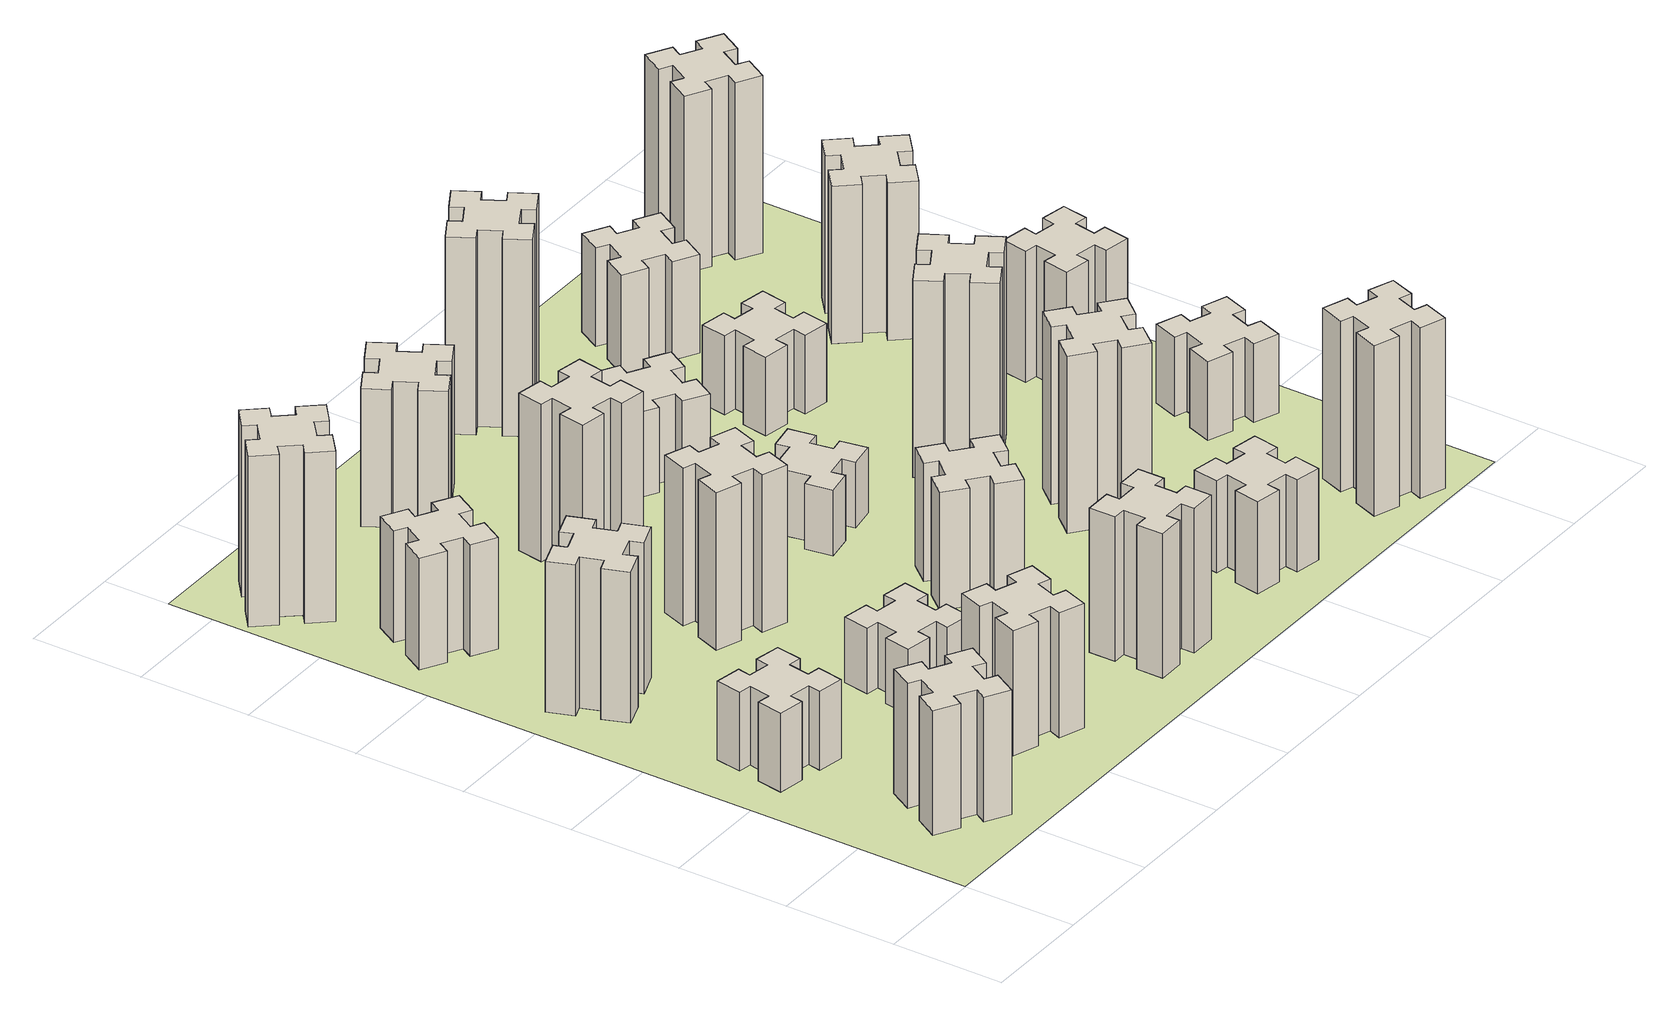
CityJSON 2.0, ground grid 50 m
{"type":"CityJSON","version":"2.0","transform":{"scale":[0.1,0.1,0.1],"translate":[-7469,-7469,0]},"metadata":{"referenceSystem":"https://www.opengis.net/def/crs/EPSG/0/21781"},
"CityObjects":{
"building1":{"type":"Building","attributes":{"class":"1000","function":"1000","usage":"1000","yearOfConstruction":2016,"roofType":"1000","measuredHeight":57,"storeysAboveGround":30,"storeysBelowGround":0},"geometry":[{"type":"Solid","lod":"1","boundaries":[[[[0,1,2,3,4,5,6,7,8,9,10,11,12,13,14,15,16,17,18,19]],[[17,16,20,21]],[[16,15,22,20]],[[15,14,23,22]],[[14,13,24,23]],[[13,12,25,24]],[[12,11,26,25]],[[11,10,27,26]],[[10,9,28,27]],[[9,8,29,28]],[[8,7,30,29]],[[7,6,31,30]],[[6,5,32,31]],[[5,4,33,32]],[[4,3,34,33]],[[3,2,35,34]],[[2,1,36,35]],[[1,0,37,36]],[[0,19,38,37]],[[19,18,39,38]],[[18,17,21,39]],[[24,25,26,27,28,29,30,31,32,33,34,35,36,37,38,39,21,20,22,23]]]]}]},
"building2":{"type":"Building","attributes":{"class":"1000","function":"1000","usage":"1000","yearOfConstruction":2016,"roofType":"1000","measuredHeight":36,"storeysAboveGround":30,"storeysBelowGround":0},"geometry":[{"type":"Solid","lod":"1","boundaries":[[[[40,41,42,43,44,45,46,47,48,49,50,51,52,53,54,55,56,57,58,59]],[[57,56,60,61]],[[56,55,62,60]],[[55,54,63,62]],[[54,53,64,63]],[[53,52,65,64]],[[52,51,66,65]],[[51,50,67,66]],[[50,49,68,67]],[[49,48,69,68]],[[48,47,70,69]],[[47,46,71,70]],[[46,45,72,71]],[[45,44,73,72]],[[44,43,74,73]],[[43,42,75,74]],[[42,41,76,75]],[[41,40,77,76]],[[40,59,78,77]],[[59,58,79,78]],[[58,57,61,79]],[[64,65,66,67,68,69,70,71,72,73,74,75,76,77,78,79,61,60,62,63]]]]}]},
"building3":{"type":"Building","attributes":{"class":"1000","function":"1000","usage":"1000","yearOfConstruction":2016,"roofType":"1000","measuredHeight":69,"storeysAboveGround":30,"storeysBelowGround":0},"geometry":[{"type":"Solid","lod":"1","boundaries":[[[[80,81,82,83,84,85,86,87,88,89,90,91,92,93,94,95,96,97,98,99]],[[97,96,100,101]],[[96,95,102,100]],[[95,94,103,102]],[[94,93,104,103]],[[93,92,105,104]],[[92,91,106,105]],[[91,90,107,106]],[[90,89,108,107]],[[89,88,109,108]],[[88,87,110,109]],[[87,86,111,110]],[[86,85,112,111]],[[85,84,113,112]],[[84,83,114,113]],[[83,82,115,114]],[[82,81,116,115]],[[81,80,117,116]],[[80,99,118,117]],[[99,98,119,118]],[[98,97,101,119]],[[104,105,106,107,108,109,110,111,112,113,114,115,116,117,118,119,101,100,102,103]]]]}]},
"building4":{"type":"Building","attributes":{"class":"1000","function":"1000","usage":"1000","yearOfConstruction":2016,"roofType":"1000","measuredHeight":51,"storeysAboveGround":30,"storeysBelowGround":0},"geometry":[{"type":"Solid","lod":"1","boundaries":[[[[120,121,122,123,124,125,126,127,128,129,130,131,132,133,134,135,136,137,138,139]],[[137,136,140,141]],[[136,135,142,140]],[[135,134,143,142]],[[134,133,144,143]],[[133,132,145,144]],[[132,131,146,145]],[[131,130,147,146]],[[130,129,148,147]],[[129,128,149,148]],[[128,127,150,149]],[[127,126,151,150]],[[126,125,152,151]],[[125,124,153,152]],[[124,123,154,153]],[[123,122,155,154]],[[122,121,156,155]],[[121,120,157,156]],[[120,139,158,157]],[[139,138,159,158]],[[138,137,141,159]],[[144,145,146,147,148,149,150,151,152,153,154,155,156,157,158,159,141,140,142,143]]]]}]},
"building5":{"type":"Building","attributes":{"class":"1000","function":"1000","usage":"1000","yearOfConstruction":2016,"roofType":"1000","measuredHeight":57,"storeysAboveGround":30,"storeysBelowGround":0},"geometry":[{"type":"Solid","lod":"1","boundaries":[[[[160,161,162,163,164,165,166,167,168,169,170,171,172,173,174,175,176,177,178,179]],[[177,176,180,181]],[[176,175,182,180]],[[175,174,183,182]],[[174,173,184,183]],[[173,172,185,184]],[[172,171,186,185]],[[171,170,187,186]],[[170,169,188,187]],[[169,168,189,188]],[[168,167,190,189]],[[167,166,191,190]],[[166,165,192,191]],[[165,164,193,192]],[[164,163,194,193]],[[163,162,195,194]],[[162,161,196,195]],[[161,160,197,196]],[[160,179,198,197]],[[179,178,199,198]],[[178,177,181,199]],[[184,185,186,187,188,189,190,191,192,193,194,195,196,197,198,199,181,180,182,183]]]]}]},
"building6":{"type":"Building","attributes":{"class":"1000","function":"1000","usage":"1000","yearOfConstruction":2016,"roofType":"1000","measuredHeight":78,"storeysAboveGround":30,"storeysBelowGround":0},"geometry":[{"type":"Solid","lod":"1","boundaries":[[[[200,201,202,203,204,205,206,207,208,209,210,211,212,213,214,215,216,217,218,219]],[[217,216,220,221]],[[216,215,222,220]],[[215,214,223,222]],[[214,213,224,223]],[[213,212,225,224]],[[212,211,226,225]],[[211,210,227,226]],[[210,209,228,227]],[[209,208,229,228]],[[208,207,230,229]],[[207,206,231,230]],[[206,205,232,231]],[[205,204,233,232]],[[204,203,234,233]],[[203,202,235,234]],[[202,201,236,235]],[[201,200,237,236]],[[200,219,238,237]],[[219,218,239,238]],[[218,217,221,239]],[[224,225,226,227,228,229,230,231,232,233,234,235,236,237,238,239,221,220,222,223]]]]}]},
"building7":{"type":"Building","attributes":{"class":"1000","function":"1000","usage":"1000","yearOfConstruction":2016,"roofType":"1000","measuredHeight":30,"storeysAboveGround":30,"storeysBelowGround":0},"geometry":[{"type":"Solid","lod":"1","boundaries":[[[[240,241,242,243,244,245,246,247,248,249,250,251,252,253,254,255,256,257,258,259]],[[257,256,260,261]],[[256,255,262,260]],[[255,254,263,262]],[[254,253,264,263]],[[253,252,265,264]],[[252,251,266,265]],[[251,250,267,266]],[[250,249,268,267]],[[249,248,269,268]],[[248,247,270,269]],[[247,246,271,270]],[[246,245,272,271]],[[245,244,273,272]],[[244,243,274,273]],[[243,242,275,274]],[[242,241,276,275]],[[241,240,277,276]],[[240,259,278,277]],[[259,258,279,278]],[[258,257,261,279]],[[264,265,266,267,268,269,270,271,272,273,274,275,276,277,278,279,261,260,262,263]]]]}]},
"building8":{"type":"Building","attributes":{"class":"1000","function":"1000","usage":"1000","yearOfConstruction":2016,"roofType":"1000","measuredHeight":72,"storeysAboveGround":30,"storeysBelowGround":0},"geometry":[{"type":"Solid","lod":"1","boundaries":[[[[280,281,282,283,284,285,286,287,288,289,290,291,292,293,294,295,296,297,298,299]],[[297,296,300,301]],[[296,295,302,300]],[[295,294,303,302]],[[294,293,304,303]],[[293,292,305,304]],[[292,291,306,305]],[[291,290,307,306]],[[290,289,308,307]],[[289,288,309,308]],[[288,287,310,309]],[[287,286,311,310]],[[286,285,312,311]],[[285,284,313,312]],[[284,283,314,313]],[[283,282,315,314]],[[282,281,316,315]],[[281,280,317,316]],[[280,299,318,317]],[[299,298,319,318]],[[298,297,301,319]],[[304,305,306,307,308,309,310,311,312,313,314,315,316,317,318,319,301,300,302,303]]]]}]},
"building9":{"type":"Building","attributes":{"class":"1000","function":"1000","usage":"1000","yearOfConstruction":2016,"roofType":"1000","measuredHeight":66,"storeysAboveGround":30,"storeysBelowGround":0},"geometry":[{"type":"Solid","lod":"1","boundaries":[[[[320,321,322,323,324,325,326,327,328,329,330,331,332,333,334,335,336,337,338,339]],[[337,336,340,341]],[[336,335,342,340]],[[335,334,343,342]],[[334,333,344,343]],[[333,332,345,344]],[[332,331,346,345]],[[331,330,347,346]],[[330,329,348,347]],[[329,328,349,348]],[[328,327,350,349]],[[327,326,351,350]],[[326,325,352,351]],[[325,324,353,352]],[[324,323,354,353]],[[323,322,355,354]],[[322,321,356,355]],[[321,320,357,356]],[[320,339,358,357]],[[339,338,359,358]],[[338,337,341,359]],[[344,345,346,347,348,349,350,351,352,353,354,355,356,357,358,359,341,340,342,343]]]]}]},
"building10":{"type":"Building","attributes":{"class":"1000","function":"1000","usage":"1000","yearOfConstruction":2016,"roofType":"1000","measuredHeight":72,"storeysAboveGround":30,"storeysBelowGround":0},"geometry":[{"type":"Solid","lod":"1","boundaries":[[[[360,361,362,363,364,365,366,367,368,369,370,371,372,373,374,375,376,377,378,379]],[[377,376,380,381]],[[376,375,382,380]],[[375,374,383,382]],[[374,373,384,383]],[[373,372,385,384]],[[372,371,386,385]],[[371,370,387,386]],[[370,369,388,387]],[[369,368,389,388]],[[368,367,390,389]],[[367,366,391,390]],[[366,365,392,391]],[[365,364,393,392]],[[364,363,394,393]],[[363,362,395,394]],[[362,361,396,395]],[[361,360,397,396]],[[360,379,398,397]],[[379,378,399,398]],[[378,377,381,399]],[[384,385,386,387,388,389,390,391,392,393,394,395,396,397,398,399,381,380,382,383]]]]}]},
"building11":{"type":"Building","attributes":{"class":"1000","function":"1000","usage":"1000","yearOfConstruction":2016,"roofType":"1000","measuredHeight":63,"storeysAboveGround":30,"storeysBelowGround":0},"geometry":[{"type":"Solid","lod":"1","boundaries":[[[[400,401,402,403,404,405,406,407,408,409,410,411,412,413,414,415,416,417,418,419]],[[417,416,420,421]],[[416,415,422,420]],[[415,414,423,422]],[[414,413,424,423]],[[413,412,425,424]],[[412,411,426,425]],[[411,410,427,426]],[[410,409,428,427]],[[409,408,429,428]],[[408,407,430,429]],[[407,406,431,430]],[[406,405,432,431]],[[405,404,433,432]],[[404,403,434,433]],[[403,402,435,434]],[[402,401,436,435]],[[401,400,437,436]],[[400,419,438,437]],[[419,418,439,438]],[[418,417,421,439]],[[424,425,426,427,428,429,430,431,432,433,434,435,436,437,438,439,421,420,422,423]]]]}]},
"building12":{"type":"Building","attributes":{"class":"1000","function":"1000","usage":"1000","yearOfConstruction":2016,"roofType":"1000","measuredHeight":54,"storeysAboveGround":30,"storeysBelowGround":0},"geometry":[{"type":"Solid","lod":"1","boundaries":[[[[440,441,442,443,444,445,446,447,448,449,450,451,452,453,454,455,456,457,458,459]],[[457,456,460,461]],[[456,455,462,460]],[[455,454,463,462]],[[454,453,464,463]],[[453,452,465,464]],[[452,451,466,465]],[[451,450,467,466]],[[450,449,468,467]],[[449,448,469,468]],[[448,447,470,469]],[[447,446,471,470]],[[446,445,472,471]],[[445,444,473,472]],[[444,443,474,473]],[[443,442,475,474]],[[442,441,476,475]],[[441,440,477,476]],[[440,459,478,477]],[[459,458,479,478]],[[458,457,461,479]],[[464,465,466,467,468,469,470,471,472,473,474,475,476,477,478,479,461,460,462,463]]]]}]},
"building13":{"type":"Building","attributes":{"class":"1000","function":"1000","usage":"1000","yearOfConstruction":2016,"roofType":"1000","measuredHeight":30,"storeysAboveGround":30,"storeysBelowGround":0},"geometry":[{"type":"Solid","lod":"1","boundaries":[[[[480,481,482,483,484,485,486,487,488,489,490,491,492,493,494,495,496,497,498,499]],[[497,496,500,501]],[[496,495,502,500]],[[495,494,503,502]],[[494,493,504,503]],[[493,492,505,504]],[[492,491,506,505]],[[491,490,507,506]],[[490,489,508,507]],[[489,488,509,508]],[[488,487,510,509]],[[487,486,511,510]],[[486,485,512,511]],[[485,484,513,512]],[[484,483,514,513]],[[483,482,515,514]],[[482,481,516,515]],[[481,480,517,516]],[[480,499,518,517]],[[499,498,519,518]],[[498,497,501,519]],[[504,505,506,507,508,509,510,511,512,513,514,515,516,517,518,519,501,500,502,503]]]]}]},
"building14":{"type":"Building","attributes":{"class":"1000","function":"1000","usage":"1000","yearOfConstruction":2016,"roofType":"1000","measuredHeight":39,"storeysAboveGround":30,"storeysBelowGround":0},"geometry":[{"type":"Solid","lod":"1","boundaries":[[[[520,521,522,523,524,525,526,527,528,529,530,531,532,533,534,535,536,537,538,539]],[[537,536,540,541]],[[536,535,542,540]],[[535,534,543,542]],[[534,533,544,543]],[[533,532,545,544]],[[532,531,546,545]],[[531,530,547,546]],[[530,529,548,547]],[[529,528,549,548]],[[528,527,550,549]],[[527,526,551,550]],[[526,525,552,551]],[[525,524,553,552]],[[524,523,554,553]],[[523,522,555,554]],[[522,521,556,555]],[[521,520,557,556]],[[520,539,558,557]],[[539,538,559,558]],[[538,537,541,559]],[[544,545,546,547,548,549,550,551,552,553,554,555,556,557,558,559,541,540,542,543]]]]}]},
"building15":{"type":"Building","attributes":{"class":"1000","function":"1000","usage":"1000","yearOfConstruction":2016,"roofType":"1000","measuredHeight":42,"storeysAboveGround":30,"storeysBelowGround":0},"geometry":[{"type":"Solid","lod":"1","boundaries":[[[[560,561,562,563,564,565,566,567,568,569,570,571,572,573,574,575,576,577,578,579]],[[577,576,580,581]],[[576,575,582,580]],[[575,574,583,582]],[[574,573,584,583]],[[573,572,585,584]],[[572,571,586,585]],[[571,570,587,586]],[[570,569,588,587]],[[569,568,589,588]],[[568,567,590,589]],[[567,566,591,590]],[[566,565,592,591]],[[565,564,593,592]],[[564,563,594,593]],[[563,562,595,594]],[[562,561,596,595]],[[561,560,597,596]],[[560,579,598,597]],[[579,578,599,598]],[[578,577,581,599]],[[584,585,586,587,588,589,590,591,592,593,594,595,596,597,598,599,581,580,582,583]]]]}]},
"building16":{"type":"Building","attributes":{"class":"1000","function":"1000","usage":"1000","yearOfConstruction":2016,"roofType":"1000","measuredHeight":90,"storeysAboveGround":30,"storeysBelowGround":0},"geometry":[{"type":"Solid","lod":"1","boundaries":[[[[600,601,602,603,604,605,606,607,608,609,610,611,612,613,614,615,616,617,618,619]],[[617,616,620,621]],[[616,615,622,620]],[[615,614,623,622]],[[614,613,624,623]],[[613,612,625,624]],[[612,611,626,625]],[[611,610,627,626]],[[610,609,628,627]],[[609,608,629,628]],[[608,607,630,629]],[[607,606,631,630]],[[606,605,632,631]],[[605,604,633,632]],[[604,603,634,633]],[[603,602,635,634]],[[602,601,636,635]],[[601,600,637,636]],[[600,619,638,637]],[[619,618,639,638]],[[618,617,621,639]],[[624,625,626,627,628,629,630,631,632,633,634,635,636,637,638,639,621,620,622,623]]]]}]},
"building17":{"type":"Building","attributes":{"class":"1000","function":"1000","usage":"1000","yearOfConstruction":2016,"roofType":"1000","measuredHeight":81,"storeysAboveGround":30,"storeysBelowGround":0},"geometry":[{"type":"Solid","lod":"1","boundaries":[[[[640,641,642,643,644,645,646,647,648,649,650,651,652,653,654,655,656,657,658,659]],[[657,656,660,661]],[[656,655,662,660]],[[655,654,663,662]],[[654,653,664,663]],[[653,652,665,664]],[[652,651,666,665]],[[651,650,667,666]],[[650,649,668,667]],[[649,648,669,668]],[[648,647,670,669]],[[647,646,671,670]],[[646,645,672,671]],[[645,644,673,672]],[[644,643,674,673]],[[643,642,675,674]],[[642,641,676,675]],[[641,640,677,676]],[[640,659,678,677]],[[659,658,679,678]],[[658,657,661,679]],[[664,665,666,667,668,669,670,671,672,673,674,675,676,677,678,679,661,660,662,663]]]]}]},
"building18":{"type":"Building","attributes":{"class":"1000","function":"1000","usage":"1000","yearOfConstruction":2016,"roofType":"1000","measuredHeight":90,"storeysAboveGround":30,"storeysBelowGround":0},"geometry":[{"type":"Solid","lod":"1","boundaries":[[[[680,681,682,683,684,685,686,687,688,689,690,691,692,693,694,695,696,697,698,699]],[[697,696,700,701]],[[696,695,702,700]],[[695,694,703,702]],[[694,693,704,703]],[[693,692,705,704]],[[692,691,706,705]],[[691,690,707,706]],[[690,689,708,707]],[[689,688,709,708]],[[688,687,710,709]],[[687,686,711,710]],[[686,685,712,711]],[[685,684,713,712]],[[684,683,714,713]],[[683,682,715,714]],[[682,681,716,715]],[[681,680,717,716]],[[680,699,718,717]],[[699,698,719,718]],[[698,697,701,719]],[[704,705,706,707,708,709,710,711,712,713,714,715,716,717,718,719,701,700,702,703]]]]}]},
"building19":{"type":"Building","attributes":{"class":"1000","function":"1000","usage":"1000","yearOfConstruction":2016,"roofType":"1000","measuredHeight":36,"storeysAboveGround":30,"storeysBelowGround":0},"geometry":[{"type":"Solid","lod":"1","boundaries":[[[[720,721,722,723,724,725,726,727,728,729,730,731,732,733,734,735,736,737,738,739]],[[737,736,740,741]],[[736,735,742,740]],[[735,734,743,742]],[[734,733,744,743]],[[733,732,745,744]],[[732,731,746,745]],[[731,730,747,746]],[[730,729,748,747]],[[729,728,749,748]],[[728,727,750,749]],[[727,726,751,750]],[[726,725,752,751]],[[725,724,753,752]],[[724,723,754,753]],[[723,722,755,754]],[[722,721,756,755]],[[721,720,757,756]],[[720,739,758,757]],[[739,738,759,758]],[[738,737,741,759]],[[744,745,746,747,748,749,750,751,752,753,754,755,756,757,758,759,741,740,742,743]]]]}]},
"building20":{"type":"Building","attributes":{"class":"1000","function":"1000","usage":"1000","yearOfConstruction":2016,"roofType":"1000","measuredHeight":78,"storeysAboveGround":30,"storeysBelowGround":0},"geometry":[{"type":"Solid","lod":"1","boundaries":[[[[760,761,762,763,764,765,766,767,768,769,770,771,772,773,774,775,776,777,778,779]],[[777,776,780,781]],[[776,775,782,780]],[[775,774,783,782]],[[774,773,784,783]],[[773,772,785,784]],[[772,771,786,785]],[[771,770,787,786]],[[770,769,788,787]],[[769,768,789,788]],[[768,767,790,789]],[[767,766,791,790]],[[766,765,792,791]],[[765,764,793,792]],[[764,763,794,793]],[[763,762,795,794]],[[762,761,796,795]],[[761,760,797,796]],[[760,779,798,797]],[[779,778,799,798]],[[778,777,781,799]],[[784,785,786,787,788,789,790,791,792,793,794,795,796,797,798,799,781,780,782,783]]]]}]},
"building21":{"type":"Building","attributes":{"class":"1000","function":"1000","usage":"1000","yearOfConstruction":2016,"roofType":"1000","measuredHeight":45,"storeysAboveGround":30,"storeysBelowGround":0},"geometry":[{"type":"Solid","lod":"1","boundaries":[[[[800,801,802,803,804,805,806,807,808,809,810,811,812,813,814,815,816,817,818,819]],[[817,816,820,821]],[[816,815,822,820]],[[815,814,823,822]],[[814,813,824,823]],[[813,812,825,824]],[[812,811,826,825]],[[811,810,827,826]],[[810,809,828,827]],[[809,808,829,828]],[[808,807,830,829]],[[807,806,831,830]],[[806,805,832,831]],[[805,804,833,832]],[[804,803,834,833]],[[803,802,835,834]],[[802,801,836,835]],[[801,800,837,836]],[[800,819,838,837]],[[819,818,839,838]],[[818,817,821,839]],[[824,825,826,827,828,829,830,831,832,833,834,835,836,837,838,839,821,820,822,823]]]]}]},
"building22":{"type":"Building","attributes":{"class":"1000","function":"1000","usage":"1000","yearOfConstruction":2016,"roofType":"1000","measuredHeight":36,"storeysAboveGround":30,"storeysBelowGround":0},"geometry":[{"type":"Solid","lod":"1","boundaries":[[[[840,841,842,843,844,845,846,847,848,849,850,851,852,853,854,855,856,857,858,859]],[[857,856,860,861]],[[856,855,862,860]],[[855,854,863,862]],[[854,853,864,863]],[[853,852,865,864]],[[852,851,866,865]],[[851,850,867,866]],[[850,849,868,867]],[[849,848,869,868]],[[848,847,870,869]],[[847,846,871,870]],[[846,845,872,871]],[[845,844,873,872]],[[844,843,874,873]],[[843,842,875,874]],[[842,841,876,875]],[[841,840,877,876]],[[840,859,878,877]],[[859,858,879,878]],[[858,857,861,879]],[[864,865,866,867,868,869,870,871,872,873,874,875,876,877,878,879,861,860,862,863]]]]}]},
"building23":{"type":"Building","attributes":{"class":"1000","function":"1000","usage":"1000","yearOfConstruction":2016,"roofType":"1000","measuredHeight":60,"storeysAboveGround":30,"storeysBelowGround":0},"geometry":[{"type":"Solid","lod":"1","boundaries":[[[[880,881,882,883,884,885,886,887,888,889,890,891,892,893,894,895,896,897,898,899]],[[897,896,900,901]],[[896,895,902,900]],[[895,894,903,902]],[[894,893,904,903]],[[893,892,905,904]],[[892,891,906,905]],[[891,890,907,906]],[[890,889,908,907]],[[889,888,909,908]],[[888,887,910,909]],[[887,886,911,910]],[[886,885,912,911]],[[885,884,913,912]],[[884,883,914,913]],[[883,882,915,914]],[[882,881,916,915]],[[881,880,917,916]],[[880,899,918,917]],[[899,898,919,918]],[[898,897,901,919]],[[904,905,906,907,908,909,910,911,912,913,914,915,916,917,918,919,901,900,902,903]]]]}]},
"building24":{"type":"Building","attributes":{"class":"1000","function":"1000","usage":"1000","yearOfConstruction":2016,"roofType":"1000","measuredHeight":72,"storeysAboveGround":30,"storeysBelowGround":0},"geometry":[{"type":"Solid","lod":"1","boundaries":[[[[920,921,922,923,924,925,926,927,928,929,930,931,932,933,934,935,936,937,938,939]],[[937,936,940,941]],[[936,935,942,940]],[[935,934,943,942]],[[934,933,944,943]],[[933,932,945,944]],[[932,931,946,945]],[[931,930,947,946]],[[930,929,948,947]],[[929,928,949,948]],[[928,927,950,949]],[[927,926,951,950]],[[926,925,952,951]],[[925,924,953,952]],[[924,923,954,953]],[[923,922,955,954]],[[922,921,956,955]],[[921,920,957,956]],[[920,939,958,957]],[[939,938,959,958]],[[938,937,941,959]],[[944,945,946,947,948,949,950,951,952,953,954,955,956,957,958,959,941,940,942,943]]]]}]},
"building25":{"type":"Building","attributes":{"class":"1000","function":"1000","usage":"1000","yearOfConstruction":2016,"roofType":"1000","measuredHeight":81,"storeysAboveGround":30,"storeysBelowGround":0},"geometry":[{"type":"Solid","lod":"1","boundaries":[[[[960,961,962,963,964,965,966,967,968,969,970,971,972,973,974,975,976,977,978,979]],[[977,976,980,981]],[[976,975,982,980]],[[975,974,983,982]],[[974,973,984,983]],[[973,972,985,984]],[[972,971,986,985]],[[971,970,987,986]],[[970,969,988,987]],[[969,968,989,988]],[[968,967,990,989]],[[967,966,991,990]],[[966,965,992,991]],[[965,964,993,992]],[[964,963,994,993]],[[963,962,995,994]],[[962,961,996,995]],[[961,960,997,996]],[[960,979,998,997]],[[979,978,999,998]],[[978,977,981,999]],[[984,985,986,987,988,989,990,991,992,993,994,995,996,997,998,999,981,980,982,983]]]]}]},
"landuse1":{"type":"LandUse","attributes":{"name":"plot1","function":"1010"},"geometry":[{"type":"MultiSurface","lod":"1","boundaries":[[[1000,1001,1002,1003]]]}]}
},
"vertices":[
[377,305,0],[464,255,0],[434,203,0],[538,143,0],[598,247,0],[546,277,0],[596,364,0],[648,334,0],[708,438,0],[604,498,0],[574,446,0],[487,496,0],[517,548,0],[413,608,0],[353,504,0],[405,474,0],[355,387,0],[303,417,0],[243,313,0],[347,253,0],[355,387,570],[303,417,570],[405,474,570],[353,504,570],[413,608,570],[517,548,570],[487,496,570],[574,446,570],[604,498,570],[708,438,570],[648,334,570],[596,364,570],[546,277,570],[598,247,570],[538,143,570],[434,203,570],[464,255,570],[377,305,570],[347,253,570],[243,313,570],
[307,1016,0],[405,998,0],[395,939,0],[513,918,0],[534,1037,0],[475,1047,0],[492,1145,0],[551,1135,0],[572,1253,0],[454,1274,0],[444,1215,0],[345,1232,0],[356,1291,0],[237,1312,0],[217,1194,0],[276,1184,0],[258,1085,0],[199,1096,0],[178,977,0],[297,957,0],[258,1085,360],[199,1096,360],[276,1184,360],[217,1194,360],[237,1312,360],[356,1291,360],[345,1232,360],[444,1215,360],[454,1274,360],[572,1253,360],[551,1135,360],[492,1145,360],[475,1047,360],[534,1037,360],[513,918,360],[395,939,360],[405,998,360],[307,1016,360],[297,957,360],[178,977,360],
[366,1835,0],[460,1869,0],[480,1813,0],[593,1854,0],[552,1967,0],[496,1946,0],[462,2040,0],[518,2060,0],[477,2173,0],[364,2132,0],[385,2076,0],[291,2042,0],[270,2098,0],[157,2057,0],[199,1944,0],[255,1965,0],[289,1871,0],[233,1850,0],[274,1737,0],[387,1779,0],[289,1871,690],[233,1850,690],[255,1965,690],[199,1944,690],[157,2057,690],[270,2098,690],[291,2042,690],[385,2076,690],[364,2132,690],[477,2173,690],[518,2060,690],[462,2040,690],[496,1946,690],[552,1967,690],[593,1854,690],[480,1813,690],[460,1869,690],[366,1835,690],[387,1779,690],[274,1737,690],
[446,2597,0],[496,2684,0],[548,2654,0],[608,2758,0],[504,2818,0],[474,2766,0],[387,2816,0],[417,2868,0],[313,2928,0],[253,2824,0],[305,2794,0],[255,2707,0],[203,2737,0],[143,2633,0],[247,2573,0],[277,2625,0],[364,2575,0],[334,2523,0],[438,2463,0],[498,2567,0],[364,2575,510],[334,2523,510],[277,2625,510],[247,2573,510],[143,2633,510],[203,2737,510],[255,2707,510],[305,2794,510],[253,2824,510],[313,2928,510],[417,2868,510],[387,2816,510],[474,2766,510],[504,2818,510],[608,2758,510],[548,2654,510],[496,2684,510],[446,2597,510],[498,2567,510],[438,2463,510],
[1202,391,0],[1236,485,0],[1292,464,0],[1333,577,0],[1220,618,0],[1200,562,0],[1106,596,0],[1127,652,0],[1014,693,0],[973,580,0],[1029,560,0],[995,466,0],[939,487,0],[897,374,0],[1010,333,0],[1031,389,0],[1125,355,0],[1104,299,0],[1217,257,0],[1258,370,0],[1125,355,570],[1104,299,570],[1031,389,570],[1010,333,570],[897,374,570],[939,487,570],[995,466,570],[1029,560,570],[973,580,570],[1014,693,570],[1127,652,570],[1106,596,570],[1200,562,570],[1220,618,570],[1333,577,570],[1292,464,570],[1236,485,570],[1202,391,570],[1258,370,570],[1217,257,570],
[308,3219,0],[384,3283,0],[423,3237,0],[515,3314,0],[438,3406,0],[392,3368,0],[327,3444,0],[373,3483,0],[296,3575,0],[204,3498,0],[243,3452,0],[166,3387,0],[128,3433,0],[36,3356,0],[113,3264,0],[159,3303,0],[223,3226,0],[177,3188,0],[254,3096,0],[346,3173,0],[223,3226,780],[177,3188,780],[159,3303,780],[113,3264,780],[36,3356,780],[128,3433,780],[166,3387,780],[243,3452,780],[204,3498,780],[296,3575,780],[373,3483,780],[327,3444,780],[392,3368,780],[438,3406,780],[515,3314,780],[423,3237,780],[384,3283,780],[308,3219,780],[346,3173,780],[254,3096,780],
[1016,1084,0],[998,985,0],[939,996,0],[918,877,0],[1037,857,0],[1047,916,0],[1145,898,0],[1135,839,0],[1253,818,0],[1274,937,0],[1215,947,0],[1232,1045,0],[1291,1035,0],[1312,1153,0],[1194,1174,0],[1184,1115,0],[1085,1132,0],[1096,1191,0],[977,1212,0],[957,1094,0],[1085,1132,300],[1096,1191,300],[1184,1115,300],[1194,1174,300],[1312,1153,300],[1291,1035,300],[1232,1045,300],[1215,947,300],[1274,937,300],[1253,818,300],[1135,839,300],[1145,898,300],[1047,916,300],[1037,857,300],[918,877,300],[939,996,300],[998,985,300],[1016,1084,300],[957,1094,300],[977,1212,300],
[1202,1771,0],[1236,1865,0],[1292,1844,0],[1333,1957,0],[1220,1998,0],[1200,1942,0],[1106,1976,0],[1127,2032,0],[1014,2073,0],[973,1960,0],[1029,1940,0],[995,1846,0],[939,1867,0],[897,1754,0],[1010,1713,0],[1031,1769,0],[1125,1735,0],[1104,1679,0],[1217,1637,0],[1258,1750,0],[1125,1735,720],[1104,1679,720],[1031,1769,720],[1010,1713,720],[897,1754,720],[939,1867,720],[995,1846,720],[1029,1940,720],[973,1960,720],[1014,2073,720],[1127,2032,720],[1106,1976,720],[1200,1942,720],[1220,1998,720],[1333,1957,720],[1292,1844,720],[1236,1865,720],[1202,1771,720],[1258,1750,720],[1217,1637,720],
[1965,325,0],[1965,425,0],[2025,425,0],[2025,545,0],[1905,545,0],[1905,485,0],[1805,485,0],[1805,545,0],[1685,545,0],[1685,425,0],[1745,425,0],[1745,325,0],[1685,325,0],[1685,205,0],[1805,205,0],[1805,265,0],[1905,265,0],[1905,205,0],[2025,205,0],[2025,325,0],[1905,265,660],[1905,205,660],[1805,265,660],[1805,205,660],[1685,205,660],[1685,325,660],[1745,325,660],[1745,425,660],[1685,425,660],[1685,545,660],[1805,545,660],[1805,485,660],[1905,485,660],[1905,545,660],[2025,545,660],[2025,425,660],[1965,425,660],[1965,325,660],[2025,325,660],[2025,205,660],
[1315,2527,0],[1332,2625,0],[1391,2615,0],[1412,2733,0],[1294,2754,0],[1284,2695,0],[1185,2712,0],[1196,2771,0],[1077,2792,0],[1057,2674,0],[1116,2664,0],[1098,2565,0],[1039,2576,0],[1018,2457,0],[1137,2437,0],[1147,2496,0],[1245,2478,0],[1235,2419,0],[1353,2398,0],[1374,2517,0],[1245,2478,720],[1235,2419,720],[1147,2496,720],[1137,2437,720],[1018,2457,720],[1039,2576,720],[1098,2565,720],[1116,2664,720],[1057,2674,720],[1077,2792,720],[1196,2771,720],[1185,2712,720],[1284,2695,720],[1294,2754,720],[1412,2733,720],[1391,2615,720],[1332,2625,720],[1315,2527,720],[1374,2517,720],[1353,2398,720],
[1104,3456,0],[1017,3406,0],[987,3458,0],[883,3398,0],[943,3294,0],[995,3324,0],[1045,3237,0],[993,3207,0],[1053,3103,0],[1157,3163,0],[1127,3215,0],[1214,3265,0],[1244,3213,0],[1348,3273,0],[1288,3377,0],[1236,3347,0],[1186,3434,0],[1238,3464,0],[1178,3568,0],[1074,3508,0],[1186,3434,630],[1238,3464,630],[1236,3347,630],[1288,3377,630],[1348,3273,630],[1244,3213,630],[1214,3265,630],[1127,3215,630],[1157,3163,630],[1053,3103,630],[993,3207,630],[1045,3237,630],[995,3324,630],[943,3294,630],[883,3398,630],[987,3458,630],[1017,3406,630],[1104,3456,630],[1074,3508,630],[1178,3568,630],
[1746,1163,0],[1823,1099,0],[1784,1053,0],[1876,976,0],[1953,1068,0],[1907,1106,0],[1972,1183,0],[2018,1144,0],[2095,1236,0],[2003,1313,0],[1964,1267,0],[1888,1332,0],[1926,1378,0],[1834,1455,0],[1757,1363,0],[1803,1324,0],[1739,1248,0],[1693,1286,0],[1616,1194,0],[1708,1117,0],[1739,1248,540],[1693,1286,540],[1803,1324,540],[1757,1363,540],[1834,1455,540],[1926,1378,540],[1888,1332,540],[1964,1267,540],[2003,1313,540],[2095,1236,540],[2018,1144,540],[1972,1183,540],[1907,1106,540],[1953,1068,540],[1876,976,540],[1784,1053,540],[1823,1099,540],[1746,1163,540],[1708,1117,540],[1616,1194,540],
[1972,1925,0],[1955,2024,0],[2014,2034,0],[1993,2152,0],[1875,2131,0],[1885,2072,0],[1787,2055,0],[1777,2114,0],[1658,2093,0],[1679,1975,0],[1738,1985,0],[1756,1887,0],[1697,1877,0],[1717,1758,0],[1836,1779,0],[1825,1838,0],[1924,1856,0],[1934,1797,0],[2052,1817,0],[2031,1936,0],[1924,1856,300],[1934,1797,300],[1825,1838,300],[1836,1779,300],[1717,1758,300],[1697,1877,300],[1756,1887,300],[1738,1985,300],[1679,1975,300],[1658,2093,300],[1777,2114,300],[1787,2055,300],[1885,2072,300],[1875,2131,300],[1993,2152,300],[2014,2034,300],[1955,2024,300],[1972,1925,300],[2031,1936,300],[2052,1817,300],
[1926,2597,0],[1976,2684,0],[2028,2654,0],[2088,2758,0],[1984,2818,0],[1954,2766,0],[1867,2816,0],[1897,2868,0],[1793,2928,0],[1733,2824,0],[1785,2794,0],[1735,2707,0],[1683,2737,0],[1623,2633,0],[1727,2573,0],[1757,2625,0],[1844,2575,0],[1814,2523,0],[1918,2463,0],[1978,2567,0],[1844,2575,390],[1814,2523,390],[1757,2625,390],[1727,2573,390],[1623,2633,390],[1683,2737,390],[1735,2707,390],[1785,2794,390],[1733,2824,390],[1793,2928,390],[1897,2868,390],[1867,2816,390],[1954,2766,390],[1984,2818,390],[2088,2758,390],[2028,2654,390],[1976,2684,390],[1926,2597,390],[1978,2567,390],[1918,2463,390],
[2527,276,0],[2625,258,0],[2615,199,0],[2733,178,0],[2754,297,0],[2695,307,0],[2712,405,0],[2771,395,0],[2792,513,0],[2674,534,0],[2664,475,0],[2565,492,0],[2576,551,0],[2457,572,0],[2437,454,0],[2496,444,0],[2478,345,0],[2419,356,0],[2398,237,0],[2517,217,0],[2478,345,420],[2419,356,420],[2496,444,420],[2437,454,420],[2457,572,420],[2576,551,420],[2565,492,420],[2664,475,420],[2674,534,420],[2792,513,420],[2771,395,420],[2712,405,420],[2695,307,420],[2754,297,420],[2733,178,420],[2615,199,420],[2625,258,420],[2527,276,420],[2517,217,420],[2398,237,420],
[1844,3556,0],[1757,3506,0],[1727,3558,0],[1623,3498,0],[1683,3394,0],[1735,3424,0],[1785,3337,0],[1733,3307,0],[1793,3203,0],[1897,3263,0],[1867,3315,0],[1954,3365,0],[1984,3313,0],[2088,3373,0],[2028,3477,0],[1976,3447,0],[1926,3534,0],[1978,3564,0],[1918,3668,0],[1814,3608,0],[1926,3534,900],[1978,3564,900],[1976,3447,900],[2028,3477,900],[2088,3373,900],[1984,3313,900],[1954,3365,900],[1867,3315,900],[1897,3263,900],[1793,3203,900],[1733,3307,900],[1785,3337,900],[1735,3424,900],[1683,3394,900],[1623,3498,900],[1727,3558,900],[1757,3506,900],[1844,3556,900],[1814,3608,900],[1918,3668,900],
[2647,1006,0],[2712,1083,0],[2758,1044,0],[2835,1136,0],[2743,1213,0],[2704,1167,0],[2628,1232,0],[2666,1278,0],[2574,1355,0],[2497,1263,0],[2543,1224,0],[2479,1148,0],[2433,1186,0],[2356,1094,0],[2448,1017,0],[2486,1063,0],[2563,999,0],[2524,953,0],[2616,876,0],[2693,968,0],[2563,999,810],[2524,953,810],[2486,1063,810],[2448,1017,810],[2356,1094,810],[2433,1186,810],[2479,1148,810],[2543,1224,810],[2497,1263,810],[2574,1355,810],[2666,1278,810],[2628,1232,810],[2704,1167,810],[2743,1213,810],[2835,1136,810],[2758,1044,810],[2712,1083,810],[2647,1006,810],[2693,968,810],[2616,876,810],
[2475,1744,0],[2525,1657,0],[2473,1627,0],[2533,1523,0],[2637,1583,0],[2607,1635,0],[2694,1685,0],[2724,1633,0],[2828,1693,0],[2768,1797,0],[2716,1767,0],[2666,1854,0],[2718,1884,0],[2658,1988,0],[2554,1928,0],[2584,1876,0],[2497,1826,0],[2467,1878,0],[2363,1818,0],[2423,1714,0],[2497,1826,900],[2467,1878,900],[2584,1876,900],[2554,1928,900],[2658,1988,900],[2718,1884,900],[2666,1854,900],[2716,1767,900],[2768,1797,900],[2828,1693,900],[2724,1633,900],[2694,1685,900],[2607,1635,900],[2637,1583,900],[2533,1523,900],[2473,1627,900],[2525,1657,900],[2475,1744,900],[2423,1714,900],[2363,1818,900],
[2564,2695,0],[2465,2712,0],[2476,2771,0],[2357,2792,0],[2337,2674,0],[2396,2664,0],[2378,2565,0],[2319,2576,0],[2298,2457,0],[2417,2437,0],[2427,2496,0],[2525,2478,0],[2515,2419,0],[2633,2398,0],[2654,2517,0],[2595,2527,0],[2612,2625,0],[2671,2615,0],[2692,2733,0],[2574,2754,0],[2612,2625,360],[2671,2615,360],[2595,2527,360],[2654,2517,360],[2633,2398,360],[2515,2419,360],[2525,2478,360],[2427,2496,360],[2417,2437,360],[2298,2457,360],[2319,2576,360],[2378,2565,360],[2396,2664,360],[2337,2674,360],[2357,2792,360],[2476,2771,360],[2465,2712,360],[2564,2695,360],[2574,2754,360],[2692,2733,360],
[3251,189,0],[3345,155,0],[3324,99,0],[3437,57,0],[3478,170,0],[3422,191,0],[3456,285,0],[3512,264,0],[3553,377,0],[3440,418,0],[3420,362,0],[3326,396,0],[3347,452,0],[3234,493,0],[3193,380,0],[3249,360,0],[3215,266,0],[3159,287,0],[3117,174,0],[3230,133,0],[3215,266,780],[3159,287,780],[3249,360,780],[3193,380,780],[3234,493,780],[3347,452,780],[3326,396,780],[3420,362,780],[3440,418,780],[3553,377,780],[3512,264,780],[3456,285,780],[3422,191,780],[3478,170,780],[3437,57,780],[3324,99,780],[3345,155,780],[3251,189,780],[3230,133,780],[3117,174,780],
[2497,3165,0],[2584,3115,0],[2554,3063,0],[2658,3003,0],[2718,3107,0],[2666,3137,0],[2716,3224,0],[2768,3194,0],[2828,3298,0],[2724,3358,0],[2694,3306,0],[2607,3356,0],[2637,3408,0],[2533,3468,0],[2473,3364,0],[2525,3334,0],[2475,3247,0],[2423,3277,0],[2363,3173,0],[2467,3113,0],[2475,3247,450],[2423,3277,450],[2525,3334,450],[2473,3364,450],[2533,3468,450],[2637,3408,450],[2607,3356,450],[2694,3306,450],[2724,3358,450],[2828,3298,450],[2768,3194,450],[2716,3224,450],[2666,3137,450],[2718,3107,450],[2658,3003,450],[2554,3063,450],[2584,3115,450],[2497,3165,450],[2467,3113,450],[2363,3173,450],
[3351,1029,0],[3445,995,0],[3424,939,0],[3537,897,0],[3578,1010,0],[3522,1031,0],[3556,1125,0],[3612,1104,0],[3653,1217,0],[3540,1258,0],[3520,1202,0],[3426,1236,0],[3447,1292,0],[3334,1333,0],[3293,1220,0],[3349,1200,0],[3315,1106,0],[3259,1127,0],[3217,1014,0],[3330,973,0],[3315,1106,360],[3259,1127,360],[3349,1200,360],[3293,1220,360],[3334,1333,360],[3447,1292,360],[3426,1236,360],[3520,1202,360],[3540,1258,360],[3653,1217,360],[3612,1104,360],[3556,1125,360],[3522,1031,360],[3578,1010,360],[3537,897,360],[3424,939,360],[3445,995,360],[3351,1029,360],[3330,973,360],[3217,1014,360],
[3267,1656,0],[3365,1638,0],[3355,1579,0],[3473,1558,0],[3494,1677,0],[3435,1687,0],[3452,1785,0],[3511,1775,0],[3532,1893,0],[3414,1914,0],[3404,1855,0],[3305,1872,0],[3316,1931,0],[3197,1952,0],[3177,1834,0],[3236,1824,0],[3218,1725,0],[3159,1736,0],[3138,1617,0],[3257,1597,0],[3218,1725,600],[3159,1736,600],[3236,1824,600],[3177,1834,600],[3197,1952,600],[3316,1931,600],[3305,1872,600],[3404,1855,600],[3414,1914,600],[3532,1893,600],[3511,1775,600],[3452,1785,600],[3435,1687,600],[3494,1677,600],[3473,1558,600],[3355,1579,600],[3365,1638,600],[3267,1656,600],[3257,1597,600],[3138,1617,600],
[3119,2563,0],[3183,2486,0],[3137,2448,0],[3214,2356,0],[3306,2433,0],[3268,2479,0],[3344,2543,0],[3383,2497,0],[3475,2574,0],[3398,2666,0],[3352,2628,0],[3287,2704,0],[3333,2743,0],[3256,2835,0],[3164,2758,0],[3203,2712,0],[3126,2647,0],[3088,2693,0],[2996,2616,0],[3073,2524,0],[3126,2647,720],[3088,2693,720],[3203,2712,720],[3164,2758,720],[3256,2835,720],[3333,2743,720],[3287,2704,720],[3352,2628,720],[3398,2666,720],[3475,2574,720],[3383,2497,720],[3344,2543,720],[3268,2479,720],[3306,2433,720],[3214,2356,720],[3137,2448,720],[3183,2486,720],[3119,2563,720],[3073,2524,720],[2996,2616,720],
[3237,3365,0],[3324,3315,0],[3294,3263,0],[3398,3203,0],[3458,3307,0],[3406,3337,0],[3456,3424,0],[3508,3394,0],[3568,3498,0],[3464,3558,0],[3434,3506,0],[3347,3556,0],[3377,3608,0],[3273,3668,0],[3213,3564,0],[3265,3534,0],[3215,3447,0],[3163,3477,0],[3103,3373,0],[3207,3313,0],[3215,3447,810],[3163,3477,810],[3265,3534,810],[3213,3564,810],[3273,3668,810],[3377,3608,810],[3347,3556,810],[3434,3506,810],[3464,3558,810],[3568,3498,810],[3508,3394,810],[3456,3424,810],[3406,3337,810],[3458,3307,810],[3398,3203,810],[3294,3263,810],[3324,3315,810],[3237,3365,810],[3207,3313,810],[3103,3373,810],
[5,3705,0],[3705,3705,0],[3705,5,0],[5,5,0]
]}
